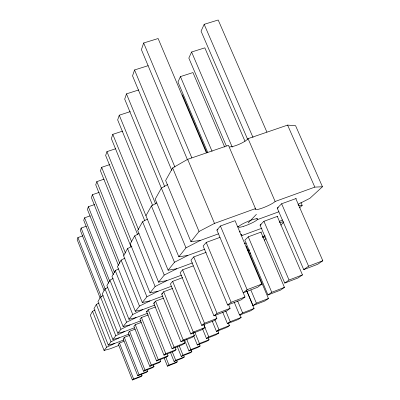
<?xml version="1.0" encoding="UTF-8"?>
<svg xmlns="http://www.w3.org/2000/svg" width="400" height="400" viewBox="0 0 400 400"><rect width="100%" height="100%" fill="white"/><g stroke="black" fill="none" stroke-linecap="round" stroke-linejoin="round"><path stroke-width="0.6" d="M82.91 235.795L77.915 237.56L77.19 239.705L100.15 298.035M86.305 226.24L81.125 228.055L80.345 230.365L104.12 290.59M90.185 215.86L84.59 217.81L83.745 220.3L108.675 283.245M94.735 204.515L88.33 206.73L87.42 209.43L113.36 274.69M99.24 192.365L92.395 194.71L91.405 197.64L118.445 265.42M104.12 179.145L96.815 181.63L95.735 184.82L124.02 255.425M109.865 164.56L101.645 167.33L100.465 170.825L131.08 246.905M115.685 148.73L106.945 151.645L105.65 155.485L137.58 234.445M122.66 131.1L112.79 134.355L111.355 138.595L144.765 220.765M130.31 111.61L119.26 115.205L117.67 119.91L152.585 205.26M138.765 89.935L126.47 93.87L124.695 99.125L161.335 188.095M148.175 65.675L134.545 69.965L132.55 75.87L171.735 170.305M206.43 152.905L158.13 38.53L143.66 42.99L141.405 49.67L187.585 160.03M224.67 147.035L192.96 72.58L180.43 76.595L177.97 82L207.815 152.625M245.02 141.325L204.83 47.85L191.595 52.015L188.84 58.08L226.305 145.955M266.905 132.1L218.195 20L204.175 24.325L201.06 31.175L247.625 139.315M95.135 309.975L92.52 311.295L90.32 315.225L104.075 350.43L110.17 348.78L118.79 345.465M99.095 303.025L96.365 304.41L94 308.645L108.3 345.14L114.58 343.475L123.87 339.915M103.19 295.605L100.525 296.975L97.965 301.55L112.85 339.435L119.335 337.76L129.09 334.035M107.65 287.56L105.03 288.915L102.255 293.88L117.78 333.265L124.475 331.585L134.375 327.81M113.225 278.44L109.925 280.155L106.905 285.555L123.13 326.565L130.055 324.885L141.055 320.705M118.535 268.88L115.265 270.6L111.97 276.495L128.955 319.265L136.12 317.59L147.675 313.215M124.92 258.115L121.12 260.13L117.505 266.595L135.325 311.29L142.75 309.625L154.9 305.04M131.915 246.28L127.555 248.615L123.58 255.73L142.32 302.525L150.02 300.885L162.815 296.08M139.065 233.5L134.675 235.88L130.27 243.755L150.035 292.86L158.035 291.26L171.275 286.31M147.37 219.105L142.58 221.73L137.685 230.49L158.59 282.15L166.905 280.6L181.485 275.175M145.945 215.72L151.425 205.915L156.86 202.89M167.815 184.475L161.375 188.115L155.2 199.16L178.825 256.8L187.84 255.44L204.845 249.19M229.6 146.91A11.005 2.465 -23.6 0 0 239.665 144.045A11.005 2.465 -23.6 0 0 248.07 138.64L287.605 125.1L295.585 125.725L322.45 186.76L314.82 187.125L275.135 201.475A11.13 1.745 -23.2 0 1 262.44 208.025A11.13 1.745 -23.2 0 1 255.47 208.59L228.48 145.345L187.67 159.32L172.655 167.935L165.64 180.48L190.915 241.66L200.315 240.45L218.41 233.85M104.075 350.43L106.6 347.27L114.58 343.475M108.3 345.14L111.015 341.735L119.335 337.76M112.85 339.435L115.79 335.755L124.475 331.585M117.78 333.265L120.97 329.27L130.055 324.885M123.13 326.565L126.6 322.215L136.12 317.59M128.955 319.265L132.745 314.515L142.75 309.625M135.325 311.29L139.485 306.075L150.02 300.885M142.32 302.525L146.905 296.785L158.035 291.26M150.035 292.86L155.115 286.5L166.905 280.6M158.59 282.15L164.245 275.065L176.78 268.735L192.525 262.905M112.79 134.355L168.125 270.2L174.465 262.265L187.84 255.44M178.825 256.8L185.975 247.85L200.315 240.45M190.915 241.66L199.04 231.48L214.495 223.41L255.47 208.59M123.925 341.305L119.45 343.02L118.355 344.29L132.405 380L140.745 376.71L142.04 375.72L141.355 373.98M129.53 335.385L124.315 337.38L123.13 338.75L137.755 375.79L146.395 372.385L147.795 371.315L147.115 369.595M135.21 329.14L129.565 331.29L128.29 332.775L143.525 371.245L152.5 367.72L154.01 366.56L153.32 364.83M141.33 322.385L135.255 324.7L133.87 326.305L149.775 366.325L159.105 362.665L160.745 361.41L160.055 359.685M148.34 314.915L141.435 317.53L139.93 319.28L156.565 360.98L166.28 357.175L168.065 355.81L167.37 354.085M175.12 347.39L176.05 349.7L174.1 351.19L163.97 355.155L146.53 311.625L148.18 309.72L155.55 306.935M183.87 340.715L184.8 343.005L182.655 344.645L172.07 348.775L153.755 303.255L155.56 301.16L163.42 298.205M193.255 332.78L194.42 335.64L192.06 337.445L180.98 341.765L161.69 294.06L163.675 291.755L172.615 288.405M182.7 277.61L172.645 281.36L170.44 283.91L190.815 334.02L202.445 329.5L205.06 327.505L203.885 324.63M193.265 265.86L182.605 269.815L180.155 272.655L201.74 325.42L213.97 320.685L216.88 318.455L215.465 315.025M206.19 252.325L193.73 256.92L190.985 260.1L213.935 315.82L226.835 310.84L230.1 308.345L228.43 304.33M220.025 237.37L206.24 242.42L203.145 246.005L227.64 305.03L241.29 299.785L244.97 296.97L216.895 230.065L220.41 225.995L235.055 220.68L261.825 284.07L257.645 287.27L243.155 292.82L247.125 289.695L261.825 284.07M239.46 232.06L240.305 231.175M248.12 223.01L256.445 214.31M261.37 231.99L248.27 236.82L244.835 240.225L267.965 294.965L280.505 290.125L284.455 287.38L260.93 232.155M277.305 216.41L302.45 274.885L298 277.975L284.76 283.065L260.065 225.14L263.935 221.305L277.775 216.24M295.815 198.625L322.81 260.745L317.76 264.25L303.735 269.625L277.25 208.115L281.64 203.77L296.31 198.445M249.195 254.12L250.52 252.9M264.375 240.16L266.145 238.535M280.71 225.14L283.85 222.25M299.54 207.83L302.205 205.375L300.965 202.53M322.45 186.76L309.87 198.325L297.98 204.355M132.405 380L133.635 379.035L142.04 375.72M137.755 375.79L139.075 374.75L147.795 371.315M143.525 371.245L144.955 370.12L154.01 366.56M149.775 366.325L151.33 365.105L160.745 361.41M156.565 360.98L158.255 359.65L168.065 355.81M163.97 355.155L165.815 353.7L176.05 349.7M172.07 348.775L174.1 347.18L184.8 343.005M180.98 341.765L183.215 340.005L194.42 335.64M190.815 334.02L193.29 332.07L205.06 327.505M201.74 325.42L204.495 323.25L216.88 318.455M213.935 315.82L217.025 313.39L230.1 308.345M227.64 305.03L231.13 302.285L244.97 296.97M164.21 358.075L167.455 366.175L168.975 365.1L177.23 361.845L176.535 360.125M170.4 352.33L174.08 361.485L175.715 360.32L184.27 356.955L183.575 355.23M177.275 346.63L181.225 356.42L182.995 355.165L191.87 351.675L191.175 349.965M184.545 340.06L188.955 350.945L190.875 349.585L200.1 345.96L199.16 343.655M193.625 335.85L197.35 344.995L199.435 343.515L209.035 339.755L208.095 337.455M202.51 328.79L206.49 338.52L208.77 336.905L218.775 332.99L217.83 330.685M212.23 321.085L216.485 331.435L218.985 329.665L229.435 325.59L228.255 322.73M222.725 312.2L227.465 323.66L230.215 321.71L241.15 317.455L239.965 314.605M234.32 302.465L239.57 315.08L242.615 312.925L254.085 308.475L246.655 290.76M246.78 290.745L252.995 305.57L256.385 303.17L268.435 298.505L246.335 246.18L246.75 246.025M267.965 294.965L271.755 292.28L284.455 287.38M284.76 283.065L289.03 280.04L302.45 274.885M303.735 269.625L308.585 266.19L322.81 260.745M177.23 361.845L175.64 362.95L167.455 366.175M184.27 356.955L182.56 358.145L174.08 361.485M191.87 351.675L190.02 352.96L181.225 356.42M200.1 345.96L198.095 347.355L188.955 350.945M209.035 339.755L206.855 341.27L197.35 344.995M218.775 332.99L216.4 334.645L206.49 338.52M229.435 325.59L226.83 327.4L216.485 331.435M241.15 317.455L238.28 319.45L227.465 323.66M254.085 308.475L250.91 310.68L239.57 315.08M268.435 298.505L264.905 300.96L252.995 305.57M279.185 221.575L282.43 219.94M262.355 236.93L265.095 235.565M247.69 250.475L249.3 249.675M146.53 311.625L147.655 311.2M153.755 303.255L154.865 302.835M161.69 294.06L162.85 293.625M244.505 243.675L246.24 243.035M260.065 225.14L261.21 224.72M240.765 234.905A9.77 1.36 -22.7 0 1 241.675 235.655L261.955 228.2M237.675 226.82L238.84 226.395M278.965 211.755L257.355 219.64L256.865 218.49M216.895 230.065L218.05 229.645M277.25 208.115L278.415 207.69M168.125 270.2L176.78 268.735M247.73 250.645L249.455 250.375M262.44 237.315L265.4 236.91M279.445 222.39L283.695 221.905M298.47 205.69L302.205 205.375M287.605 125.1L314.82 187.125M204.175 24.325L253.045 137.535M281.64 203.77L308.585 266.19M248.07 138.64L275.135 201.475M191.595 52.015L232.24 147.13M263.935 221.305L289.03 280.04M180.43 76.595L212.085 151.35M248.27 236.82L271.755 292.28M182.345 94.695L206.885 152.795M241.19 234.5L241.675 235.655M250.87 290.035L256.385 303.17M143.66 42.99L191.86 157.925M220.41 225.995L247.125 289.695M187.67 159.32L214.495 223.41M237.595 300.88L242.615 312.925M134.545 69.965L174.925 167.1M206.24 242.42L231.13 302.285M172.655 167.935L199.04 231.48M225.71 310.835L230.215 321.71M126.47 93.87L164.705 186.56M193.73 256.92L217.025 313.39M161.375 188.115L185.975 247.85M214.97 319.91L218.985 329.665M119.26 115.205L155.67 204.07M182.605 269.815L204.495 323.25M203.8 324.76L208.77 336.905M151.425 205.915L174.465 262.265M194.735 331.975L199.435 343.515M172.645 281.36L193.29 332.07M142.58 221.73L164.245 275.065M186.655 339.175L190.875 349.585M106.945 151.645L138.595 229.815M163.675 291.755L183.215 340.005M179.295 346.005L182.995 355.165M134.675 235.88L155.115 286.5M101.645 167.33L131.715 241.97M155.56 301.16L174.1 347.18M172.235 351.665L175.715 360.32M127.555 248.615L146.905 296.785M96.815 181.63L125.485 253.125M148.18 309.72L165.815 353.7M165.75 357.06L168.975 365.1M121.12 260.13L139.485 306.075M92.395 194.71L119.79 263.325M141.435 317.53L158.255 359.65M115.265 270.6L132.745 314.515M88.33 206.73L114.57 272.69M135.255 324.7L151.33 365.105M109.925 280.155L126.6 322.215M84.59 217.81L109.795 281.405M129.565 331.29L144.955 370.12M81.125 228.055L105.16 288.89M124.315 337.38L139.075 374.75M105.03 288.915L120.97 329.27M77.915 237.56L101.345 297.045M119.45 343.02L133.635 379.035M100.525 296.975L115.79 335.755M96.365 304.41L111.015 341.735M92.52 311.295L106.6 347.27M243.19 226.455A10.4 1.535 -22.9 0 0 257.72 219.06A10.4 1.535 -22.9 0 0 243.46 223.46A10.4 1.535 -22.9 0 0 243.19 226.455"/></g></svg>
